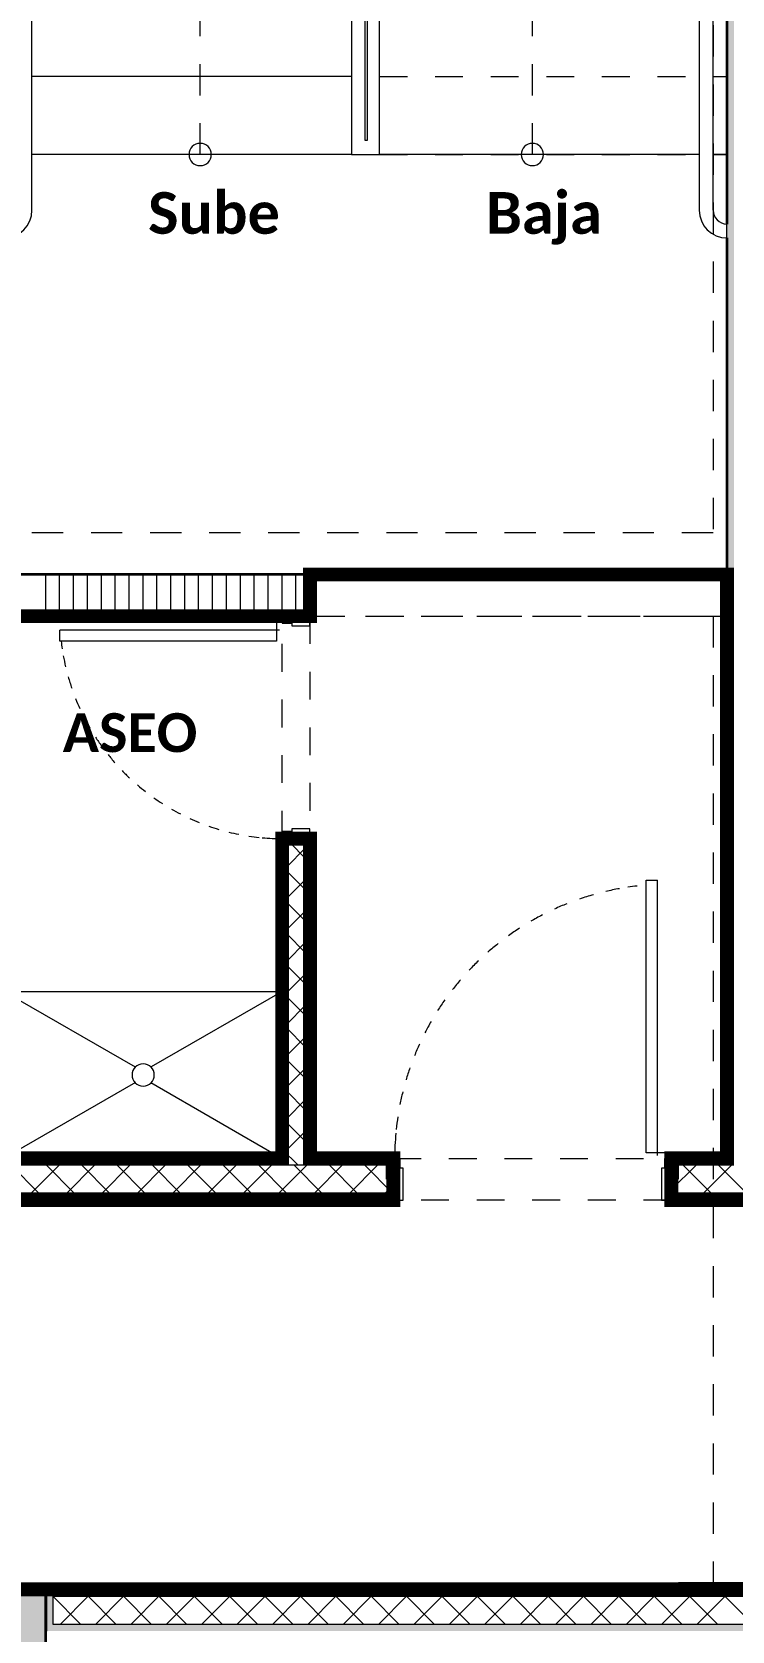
# Model space of a CAD drawing. Header units: metres. Extents: x -144 to 1000, y -717 to 29.
# Drawn here: x 556.31 to 558.83, y -557.42 to -551.67 of the extents above; entities that cross this region are included whole.
import ezdxf

# ---------------------------------------------------------------- set-up
doc = ezdxf.new("R2010")
doc.units = ezdxf.units.M
for name, pattern in [('Basculante', [0.11625, 0.075, -0.04125]), ('basculante modificado', [0.18, 0.1125, -0.0675]), ('Trazo', [0.45, 0.225, -0.225])]:
    doc.linetypes.add(name, pattern=pattern)
doc.layers.get('0').update_dxf_attribs({"color": 1})
doc.layers.add('00-MEDICION', color=30, linetype='Continuous')
for name, color, linetype, lineweight in [('A-DETL', 1, 'Continuous', 9), ('A-DETL-GENF', 1, 'Continuous', 9), ('A-DETL-MEDM', 1, 'Continuous', 30), ('A-DETL-THIN', 1, 'Continuous', 9), ('A-DOOR', 1, 'Continuous', 9), ('A-DOOR-FRAM', 1, 'Continuous', 9), ('A-DOOR-HDLN', 1, 'Trazo', 20), ('A-FLOR', 2, 'Continuous', 9), ('A-WALL', 4, 'Continuous', 9), ('G-ANNO-TEXT', 2, 'Continuous', 9), ('P-SANR-FIXT', 1, 'Continuous', 9), ('S-COLS', 7, 'Continuous', 9), ('S-STRS', 1, 'Continuous', 9), ('S-STRS-MBND', 1, 'Basculante', 9)]:
    doc.layers.add(name, color=color, linetype=linetype, lineweight=lineweight)
doc.layers.add('A-WALL-PATT', color=7, linetype='Continuous', lineweight=35, true_color=0x9c9c9c)
doc.styles.add('Calibri_B', font='calibrib.ttf', dxfattribs={"height": 0.165})
doc.styles.add('Calibri_B_2', font='calibrib.ttf', dxfattribs={"height": 0.135})

# ---------------------------------------------------------------- blocks, each defined once
blk = doc.blocks.new('O')
at = {"layer": 'A-WALL-PATT', "lineweight": 5, "true_color": 0x747474}
h = blk.add_hatch(color=8, dxfattribs=at)
h.paths.add_polyline_path([(563.6777, -492.7188), (563.6777, -490.7688), (563.6527, -490.7688), (563.6527, -492.7188)])
h.paths.add_polyline_path([(563.6527, -490.6188), (563.6777, -490.6188), (563.6777, -485.6688), (563.6527, -485.6688), (563.6527, -490.4938)])
h.paths.add_polyline_path([(563.6777, -485.5188), (563.6777, -485.119), (563.6527, -485.119), (563.6527, -485.5188)])
h = blk.add_hatch(color=8, dxfattribs=at)
h.paths.add_polyline_path([(562.4276, -492.7938), (562.4526, -492.7938), (562.4526, -492.7188), (562.1527, -492.7188), (562.1538, -492.7438), (562.4276, -492.7438), (562.4276, -492.7538)])
h.paths.add_polyline_path([(560.2274, -492.7938), (560.2274, -492.7188), (560.2024, -492.7188), (560.2024, -492.7938)])
h.paths.add_polyline_path([(564.4992, -492.7938), (564.5028, -492.7938), (564.5027, -492.7188), (564.4777, -492.7188), (564.4778, -492.7938)])
h.paths.add_polyline_path([(559.1774, -492.7938), (559.2024, -492.7938), (559.2024, -492.7188), (558.9524, -492.7188), (558.9524, -492.7438), (559.1774, -492.7438), (559.1774, -492.7538)])
h.paths.add_polyline_path([(563.4526, -492.7938), (563.4776, -492.7938), (563.4776, -492.7438), (563.6777, -492.7438), (563.6777, -492.7188), (563.4526, -492.7188), (563.4526, -492.7538)])
h.paths.add_polyline_path([(565.5028, -492.7938), (565.5278, -492.7938), (565.5278, -492.7438), (565.753, -492.7438), (565.753, -492.7188), (565.5028, -492.7188), (565.5028, -492.7538)])
h.paths.add_polyline_path([(564.3777, -492.7438), (564.3777, -492.7188), (563.7777, -492.7188), (563.7777, -492.7438), (564.3527, -492.7438)])
h.paths.add_polyline_path([(560.3294, -492.7438), (560.9277, -492.7438), (560.9277, -492.7188), (560.3277, -492.7188), (560.3277, -492.7438)])
h.paths.add_polyline_path([(562.0517, -492.7438), (562.0527, -492.7438), (562.0527, -492.7188), (561.0277, -492.7188), (561.0277, -492.7438), (561.6928, -492.7438)])
at = {"layer": 'A-WALL-PATT', "true_color": 0x747474}
h = blk.add_hatch(color=8, dxfattribs=at)
h.paths.add_polyline_path([(565.603, -492.8688), (565.628, -492.8688), (565.628, -492.8438), (565.5028, -492.8438), (565.5028, -492.8688), (565.5278, -492.8688)])
h.paths.add_polyline_path([(559.1774, -492.8688), (559.2024, -492.8688), (559.2024, -492.8438), (559.0774, -492.8438), (559.0774, -492.8688), (559.1024, -492.8688)])
h.paths.add_polyline_path([(560.3527, -492.8688), (562.4526, -492.8688), (562.4526, -492.8438), (560.2024, -492.8438), (560.2024, -492.8688), (560.2124, -492.8688)])
h.paths.add_polyline_path([(564.4777, -492.8688), (564.5028, -492.8688), (564.5028, -492.8438), (563.4526, -492.8438), (563.4526, -492.8688), (564.3777, -492.8688)])
at = {"layer": 'A-WALL-PATT', "lineweight": 5, "true_color": 0x747474}
h = blk.add_hatch(color=8, dxfattribs=at)
h.paths.add_polyline_path([(561.2028, -494.2938), (565.628, -494.2938), (565.628, -494.2688), (561.2028, -494.2691)])
h.paths.add_polyline_path([(566.2277, -494.2938), (567.0027, -494.2938), (567.0027, -494.2688), (565.728, -494.2688), (565.728, -494.2938), (566.028, -494.2938)])
at = {"layer": 'A-WALL-PATT', "true_color": 0x747474}
h = blk.add_hatch(color=8, dxfattribs=at)
h.paths.add_polyline_path([(564.1631, -494.4188), (566.2277, -494.4184), (566.2277, -494.3938), (561.2275, -494.3938), (561.2275, -494.2938), (561.2028, -494.2939), (561.2028, -494.4188), (563.8831, -494.4188)])
h.paths.add_polyline_path([(566.3527, -494.4188), (567.0027, -494.4184), (567.0027, -494.2938), (566.9777, -494.2938), (566.9777, -494.3938), (566.3277, -494.3938), (566.3277, -494.4188)])
at = {"layer": 'S-COLS', "true_color": 0x5c5c5c}
h = blk.add_hatch(color=251, dxfattribs=at)
h.paths.add_polyline_path([(553.0027, -505.1188), (553.5027, -505.1188), (553.5027, -504.2188), (553.0027, -504.2188), (553.0027, -504.9427)])
h.paths.add_polyline_path([(570.8025, -505.1188), (571.3025, -505.1188), (571.3025, -504.2188), (570.8025, -504.2188), (570.8025, -504.9427)])
h.paths.add_polyline_path([(561.2027, -505.1187), (561.2027, -504.2187), (560.7027, -504.2187), (560.7027, -505.1187)])
h.paths.add_polyline_path([(557.3242, -497.4187), (558.9027, -497.4187), (558.9024, -496.9188), (557.2025, -496.9188), (557.2025, -494.7688), (558.9028, -494.7688), (558.9024, -494.2688), (556.9025, -494.2688), (556.9025, -497.4187), (557.0866, -497.4187)])
h.paths.add_polyline_path([(567.1118, -497.4187), (567.5028, -497.4187), (567.5028, -494.2687), (567.0028, -494.2687), (567.0028, -497.4187)])
h.paths.add_polyline_path([(570.9028, -497.4187), (571.3028, -497.4187), (571.3028, -496.7188), (570.9028, -496.7188), (570.9028, -497.3138)])
h.paths.add_polyline_path([(560.7027, -497.4187), (561.2027, -497.4187), (561.2027, -496.5187), (560.7027, -496.5187), (560.7027, -497.3138)])
h.paths.add_polyline_path([(553.5027, -497.4187), (553.5027, -496.7188), (553.0027, -496.7188), (553.0027, -497.4187), (553.2754, -497.4187)])
h.paths.add_polyline_path([(560.7028, -495.1688), (561.2028, -495.1688), (561.2028, -494.2688), (560.7028, -494.2688), (560.7028, -494.2981)])
h.paths.add_polyline_path([(553.5025, -494.9688), (553.5025, -494.2677), (553.0025, -494.2688), (553.0025, -494.9688), (553.2775, -494.9688)])
h.paths.add_polyline_path([(571.0784, -494.9688), (571.3028, -494.9688), (571.3028, -494.2677), (570.9028, -494.2677), (570.9028, -494.9688), (570.9839, -494.9688)])
h.paths.add_polyline_path([(560.7777, -486.2688), (561.2027, -486.2688), (561.2027, -485.3688), (560.7027, -485.3688), (560.7027, -486.2688)])
h.paths.add_polyline_path([(571.3027, -486.2688), (571.3027, -485.3688), (570.8027, -485.3688), (570.8027, -486.2688), (571.2277, -486.2688)])
h.paths.add_polyline_path([(553.2027, -485.6688), (554.1027, -485.6688), (554.1027, -485.1688), (553.2027, -485.1688), (553.2027, -485.5388)])
at = {"layer": 'A-DETL', "color": 7, "linetype": 'basculante modificado'}
for p, q in [((563.6026, -485.6688), (563.6026, -490.4688)), ((561.7577, -489.1084), (561.7577, -487.7084)), ((562.9527, -489.1084), (562.9527, -487.7084)), ((563.6026, -490.4688), (561.1027, -490.4688)), ((561.1027, -490.7688), (563.6026, -490.7688)), ((563.6026, -490.7688), (563.6026, -494.2677)), ((567.0025, -494.2677), (561.2025, -494.2677))]:
    blk.add_line(p, q, dxfattribs=at)
at = {"layer": 'A-DETL-GENF', "linetype": 'Basculante'}
for p, q in [((563.6527, -490.6188), (562.1527, -490.6188)), ((562.0527, -490.7688), (562.1527, -490.7688)), ((562.0527, -491.5688), (562.0527, -490.7688)), ((562.1527, -490.7688), (562.1527, -491.5688)), ((562.1527, -490.7688), (563.6527, -490.7688)), ((562.1527, -491.5688), (562.0527, -491.5688)), ((562.4526, -492.8688), (562.4526, -492.7188)), ((562.4526, -492.7188), (563.4526, -492.7188)), ((563.4526, -492.7188), (563.4526, -492.8688)), ((563.4526, -492.8688), (562.4526, -492.8688))]:
    blk.add_line(p, q, dxfattribs=at)
at = {"layer": 'A-DETL-MEDM'}
for p, q in [((562.1527, -490.6188), (562.1527, -490.7688)), ((563.6527, -490.7688), (563.6527, -490.6188))]:
    blk.add_line(p, q, dxfattribs=at)
at = {"layer": 'A-DETL-THIN'}
for p, q in [((561.1527, -489.3085), (561.1527, -486.6682)), ((563.5527, -486.6682), (563.5527, -489.3085)), ((563.6027, -489.3085), (563.6027, -486.6682)), ((562.3027, -486.8684), (562.3027, -489.1084)), ((562.403, -489.1084), (562.403, -486.8684)), ((562.3515, -489.0584), (562.3515, -486.9184)), ((562.358, -486.9184), (562.358, -489.0584)), ((562.358, -489.0584), (562.3515, -489.0584)), ((562.3027, -489.1084), (562.403, -489.1084)), ((563.6527, -489.4085), (563.6527, -489.3585))]:
    blk.add_line(p, q, dxfattribs=at)
for centre, radius, start, end in [((561.7577, -489.1084), 0.04, 0, 180), ((561.7577, -489.1084), 0.04, 180, 0), ((562.9527, -489.1084), 0.04, 0, 180), ((562.9527, -489.1084), 0.04, 180, 0), ((561.0527, -489.3085), 0.1, 270, 0), ((563.6527, -489.3085), 0.1, 180, 270), ((563.6527, -489.3085), 0.05, 180, 270)]:
    blk.add_arc(centre, radius, start, end, dxfattribs=at)
at = {"layer": 'A-DOOR', "lineweight": 15}
for p, q in [((562.0327, -490.7838), (562.0327, -490.8588)), ((562.0427, -490.7838), (562.0327, -490.7838)), ((562.0427, -490.7688), (562.0427, -490.7838)), ((561.2527, -490.8588), (561.2527, -490.8188)), ((562.0427, -490.8188), (561.2527, -490.8188)), ((562.0327, -490.8588), (561.2527, -490.8588)), ((563.3626, -491.7188), (563.4026, -491.7188)), ((563.3626, -492.6988), (563.3626, -491.7188)), ((563.4026, -492.7088), (563.4026, -491.7188)), ((563.4376, -492.6988), (563.3626, -492.6988)), ((563.4376, -492.7088), (563.4376, -492.6988)), ((563.4526, -492.7088), (563.4376, -492.7088))]:
    blk.add_line(p, q, dxfattribs=at)
at = {"layer": 'A-DOOR'}
for p, q in [((562.0527, -490.7688), (562.1527, -490.7688)), ((563.4526, -492.7188), (563.4526, -492.8688))]:
    blk.add_line(p, q, dxfattribs=at)
for centre, radius, start, end in [((562.0527, -490.7688), 0.8, 186.45945, 188.44999), ((562.0527, -490.7688), 0.8, 190.25822, 193.15108), ((562.0527, -490.7688), 0.8, 190.25822, 193.15108), ((562.0527, -490.7688), 0.8, 195.83157, 198.88574), ((562.0527, -490.7688), 0.8, 201.72829, 204.55488), ((562.0527, -490.7688), 0.8, 207.36602, 210.16222), ((562.0527, -490.7688), 0.8, 212.94407, 215.71217), ((562.0527, -490.7688), 0.8, 218.46716, 221.20973), ((562.0527, -490.7688), 0.8, 223.94059, 226.66048), ((562.0527, -490.7688), 0.8, 229.37018, 232.07048), ((562.0527, -490.7688), 0.8, 234.7622, 237.44619), ((562.0527, -490.7688), 0.8, 240.12331, 242.79443), ((562.0527, -490.7688), 0.8, 245.46046, 248.1223), ((562.0527, -490.7688), 0.8, 250.78086, 253.43707), ((562.0527, -490.7688), 0.8, 256.09186, 258.74617), ((562.0527, -490.7688), 0.8, 261.40092, 264.05706), ((562.0527, -490.7688), 0.8, 264.86021, 270), ((563.4409, -492.7165), 0.9833, 100.25822, 103.15108), ((563.4409, -492.7165), 0.9833, 100.25822, 103.15108), ((563.4409, -492.7165), 0.9833, 96.45945, 98.44999), ((563.4409, -492.7165), 0.9833, 111.72829, 114.55488), ((563.4409, -492.7165), 0.9833, 105.83157, 108.88574), ((563.4409, -492.7165), 0.9833, 117.36602, 120.16222), ((563.4409, -492.7165), 0.9833, 122.94407, 125.71217), ((563.4409, -492.7165), 0.9833, 128.46716, 131.20973), ((563.4409, -492.7165), 0.9833, 133.94059, 136.66048), ((563.4409, -492.7165), 0.9833, 139.37018, 142.07048), ((563.4409, -492.7165), 0.9833, 144.7622, 147.44619), ((563.4409, -492.7165), 0.9833, 150.12331, 152.79443), ((563.4409, -492.7165), 0.9833, 155.46046, 158.1223), ((563.4409, -492.7165), 0.9833, 160.78086, 163.43707), ((563.4409, -492.7165), 0.9833, 166.09186, 168.74617), ((563.4409, -492.7165), 0.9833, 171.40092, 174.05706), ((563.4409, -492.7165), 0.9833, 174.86021, 180)]:
    blk.add_arc(centre, radius, start, end, dxfattribs=at)
at = {"layer": 'A-DOOR-FRAM', "lineweight": 15}
for p, q in [((562.0527, -490.7688), (562.0527, -490.7938)), ((562.1527, -490.8038), (562.1527, -490.7688)), ((562.0527, -490.7938), (562.0877, -490.7938)), ((562.0877, -490.7938), (562.0877, -490.8038)), ((562.0877, -490.8038), (562.1527, -490.8038)), ((562.1527, -491.5338), (562.0877, -491.5338)), ((562.0877, -491.5338), (562.0877, -491.5438)), ((562.1527, -491.5688), (562.1527, -491.5338)), ((562.0877, -491.5438), (562.0527, -491.5438)), ((562.0527, -491.5438), (562.0527, -491.5688)), ((562.4776, -492.7188), (562.4526, -492.7188)), ((562.4776, -492.7538), (562.4776, -492.7188)), ((563.4526, -492.7188), (563.4276, -492.7188)), ((563.4276, -492.7188), (563.4276, -492.7538)), ((562.4876, -492.7538), (562.4776, -492.7538)), ((562.4876, -492.8688), (562.4876, -492.7538)), ((563.4276, -492.7538), (563.4176, -492.7538)), ((563.4176, -492.7538), (563.4176, -492.8688)), ((562.4526, -492.8688), (562.4876, -492.8688)), ((563.4176, -492.8688), (563.4526, -492.8688))]:
    blk.add_line(p, q, dxfattribs=at)
at = {"layer": 'A-DOOR-HDLN'}
for p, q in [((562.1527, -491.5688), (562.0527, -491.5688)), ((562.4526, -492.8688), (562.4526, -492.7188))]:
    blk.add_line(p, q, dxfattribs=at)
at = {"layer": 'A-FLOR'}
for p, q in [((563.5527, -489.1084), (562.403, -489.1084)), ((563.6527, -489.1084), (563.6027, -489.1084))]:
    blk.add_line(p, q, dxfattribs=at)
at = {"layer": 'A-WALL', "lineweight": 35}
for p, q in [((563.6527, -486.8938), (563.6527, -489.3585)), ((563.6527, -489.4085), (563.6527, -490.6188)), ((562.1527, -490.6188), (561.0527, -490.6188)), ((561.0527, -490.7688), (562.1527, -490.7688)), ((563.6527, -490.7688), (563.6527, -492.7188)), ((562.0527, -491.5688), (562.0527, -492.7188)), ((562.1527, -491.5688), (562.0527, -491.5688)), ((562.1527, -492.7188), (562.1527, -491.5688)), ((562.0527, -492.7188), (561.0527, -492.7188)), ((562.4526, -492.7188), (562.1527, -492.7188)), ((562.4526, -492.8688), (562.4526, -492.7188)), ((563.6527, -492.7188), (563.4526, -492.7188)), ((563.4526, -492.7188), (563.4526, -492.8688)), ((560.2024, -492.8688), (562.4526, -492.8688)), ((563.4526, -492.8688), (564.5028, -492.8688)), ((565.603, -494.2688), (561.2025, -494.2688)), ((561.2025, -494.2688), (561.2025, -494.4188))]:
    blk.add_line(p, q, dxfattribs=at)
at = {"layer": 'A-WALL'}
for p, q in [((563.6777, -490.6188), (563.6527, -490.6188)), ((563.6777, -490.7688), (563.6527, -490.7688)), ((562.4276, -492.7438), (561.0277, -492.7438)), ((562.0527, -492.7188), (562.0527, -492.7438)), ((562.1527, -492.7188), (562.1527, -492.7438)), ((562.4276, -492.7938), (562.4276, -492.7438)), ((563.4776, -492.7438), (563.4776, -492.7938)), ((563.6777, -492.7438), (563.4776, -492.7438)), ((562.4276, -492.7938), (562.4526, -492.7938)), ((563.4526, -492.7938), (563.4776, -492.7938)), ((562.4526, -492.8438), (560.2024, -492.8438)), ((564.5028, -492.8438), (563.4526, -492.8438)), ((561.2275, -494.2938), (565.628, -494.2938)), ((561.2275, -494.2938), (561.2275, -494.3938)), ((561.2275, -494.3938), (566.2277, -494.3938))]:
    blk.add_line(p, q, dxfattribs=at)
at = {"layer": 'A-WALL-PATT', "color": 8, "lineweight": 5, "true_color": 0x727272}
for p, q in [((561.2023, -490.7688), (561.2023, -490.6188)), ((561.2523, -490.7688), (561.2523, -490.6188)), ((561.3023, -490.7688), (561.3023, -490.6188)), ((561.3523, -490.7688), (561.3523, -490.6188)), ((561.4023, -490.7688), (561.4023, -490.6188)), ((561.4523, -490.7688), (561.4523, -490.6188)), ((561.5023, -490.7688), (561.5023, -490.6188)), ((561.5523, -490.7688), (561.5523, -490.6188)), ((561.6023, -490.7688), (561.6023, -490.6188)), ((561.6523, -490.7688), (561.6523, -490.6188)), ((561.7023, -490.7688), (561.7023, -490.6188)), ((561.7523, -490.7688), (561.7523, -490.6188)), ((561.8023, -490.7688), (561.8023, -490.6188)), ((561.8523, -490.7688), (561.8523, -490.6188)), ((561.9023, -490.7688), (561.9023, -490.6188)), ((561.9523, -490.7688), (561.9523, -490.6188)), ((562.0023, -490.7688), (562.0023, -490.6188)), ((562.0523, -490.7688), (562.0523, -490.6188)), ((562.1023, -490.7688), (562.1023, -490.6188)), ((562.1523, -490.7688), (562.1523, -490.6188))]:
    blk.add_line(p, q, dxfattribs=at)
at = {"layer": 'A-WALL-PATT', "color": 8, "lineweight": 5, "true_color": 0x747474}
for p, q in [((562.0527, -491.5736), (562.0576, -491.5688)), ((562.0527, -491.6868), (562.1527, -491.5868)), ((562.1527, -491.6554), (562.0661, -491.5688)), ((562.1527, -491.7686), (562.0527, -491.6686)), ((562.0527, -491.7999), (562.1527, -491.6999)), ((562.1527, -491.8817), (562.0527, -491.7817)), ((562.0527, -491.9131), (562.1527, -491.8131)), ((562.1527, -491.9949), (562.0527, -491.8949)), ((562.0527, -492.0262), (562.1527, -491.9262)), ((562.1527, -492.108), (562.0527, -492.008)), ((562.0527, -492.1393), (562.1527, -492.0393)), ((562.1527, -492.2211), (562.0527, -492.1211)), ((562.0527, -492.2525), (562.1527, -492.1525)), ((562.1527, -492.3343), (562.0527, -492.2343)), ((562.0527, -492.3656), (562.1527, -492.2656)), ((562.1527, -492.4474), (562.0527, -492.3474)), ((562.0527, -492.4787), (562.1527, -492.3787)), ((562.1527, -492.5605), (562.0527, -492.4605)), ((562.0527, -492.5919), (562.1527, -492.4919)), ((562.1527, -492.6737), (562.0527, -492.5737)), ((562.0527, -492.705), (562.1527, -492.605)), ((562.1097, -492.7438), (562.0527, -492.6868)), ((562.1271, -492.7438), (562.1527, -492.7181))]:
    blk.add_line(p, q, dxfattribs=at)
at = {"layer": 'A-WALL-PATT', "color": 1, "lineweight": 5, "true_color": 0xff0000}
for p, q in [((561.1773, -492.8438), (561.0774, -492.7438)), ((561.1503, -492.8438), (561.2503, -492.7438)), ((561.3046, -492.8438), (561.2046, -492.7438)), ((561.2776, -492.8438), (561.3776, -492.7438)), ((561.4319, -492.8438), (561.3319, -492.7438)), ((561.4049, -492.8438), (561.5048, -492.7438)), ((561.5592, -492.8438), (561.4592, -492.7438)), ((561.5322, -492.8438), (561.6321, -492.7438)), ((561.6864, -492.8438), (561.5865, -492.7438)), ((561.6594, -492.8438), (561.7594, -492.7438)), ((561.8137, -492.8438), (561.7137, -492.7438)), ((561.7867, -492.8438), (561.8867, -492.7438)), ((561.941, -492.8438), (561.841, -492.7438)), ((561.914, -492.8438), (562.014, -492.7438)), ((562.0683, -492.8438), (561.9683, -492.7438)), ((562.0413, -492.8438), (562.1413, -492.7438)), ((562.1955, -492.8438), (562.0956, -492.7438)), ((562.1686, -492.8438), (562.2686, -492.7438)), ((562.3228, -492.8438), (562.2228, -492.7438)), ((562.2958, -492.8438), (562.3958, -492.7438)), ((562.4501, -492.8438), (562.3501, -492.7438)), ((563.4526, -492.8325), (563.5414, -492.7438)), ((563.5956, -492.8438), (563.4956, -492.7438)), ((563.5686, -492.8438), (563.6686, -492.7438)), ((563.7229, -492.8438), (563.6229, -492.7438)), ((562.4231, -492.8438), (562.4526, -492.8142)), ((563.4683, -492.8438), (563.4526, -492.828)), ((561.2275, -494.2939), (561.2277, -494.2938)), ((561.3272, -494.3938), (561.2275, -494.294)), ((561.255, -494.3938), (561.355, -494.2938)), ((561.4545, -494.3938), (561.3545, -494.2938)), ((561.3822, -494.3938), (561.4822, -494.2938)), ((561.5818, -494.3938), (561.4818, -494.2938)), ((561.5095, -494.3938), (561.6095, -494.2938)), ((561.7091, -494.3938), (561.6091, -494.2938)), ((561.6368, -494.3938), (561.7368, -494.2938)), ((561.8364, -494.3938), (561.7364, -494.2938)), ((561.7641, -494.3938), (561.8641, -494.2938)), ((561.9636, -494.3938), (561.8636, -494.2938)), ((561.8914, -494.3938), (561.9914, -494.2938)), ((562.0909, -494.3938), (561.9909, -494.2938)), ((562.0186, -494.3938), (562.1186, -494.2938)), ((562.2182, -494.3938), (562.1182, -494.2938)), ((562.1459, -494.3938), (562.2459, -494.2938)), ((562.3455, -494.3938), (562.2455, -494.2938)), ((562.2732, -494.3938), (562.3732, -494.2938)), ((562.4728, -494.3938), (562.3728, -494.2938)), ((562.4005, -494.3938), (562.5005, -494.2938)), ((562.6, -494.3938), (562.5, -494.2938)), ((562.5277, -494.3938), (562.6277, -494.2938)), ((562.7273, -494.3938), (562.6273, -494.2938)), ((562.655, -494.3938), (562.755, -494.2938)), ((562.8546, -494.3938), (562.7546, -494.2938)), ((562.7823, -494.3938), (562.8823, -494.2938)), ((562.9819, -494.3938), (562.8819, -494.2938)), ((562.9096, -494.3938), (563.0096, -494.2938)), ((563.1092, -494.3938), (563.0092, -494.2938)), ((563.0369, -494.3938), (563.1369, -494.2938)), ((563.2364, -494.3938), (563.1364, -494.2938)), ((563.1641, -494.3938), (563.2641, -494.2938)), ((563.3637, -494.3938), (563.2637, -494.2938)), ((563.2914, -494.3938), (563.3914, -494.2938)), ((563.491, -494.3938), (563.391, -494.2938)), ((563.4187, -494.3938), (563.5187, -494.2938)), ((563.6183, -494.3938), (563.5183, -494.2938)), ((563.546, -494.3938), (563.646, -494.2938)), ((563.7455, -494.3938), (563.6455, -494.2938))]:
    blk.add_line(p, q, dxfattribs=at)
at = {"layer": 'P-SANR-FIXT'}
for p, q in [((561.0527, -492.1188), (561.5238, -492.3898)), ((561.0527, -492.1188), (562.0527, -492.1188)), ((562.0527, -492.1188), (561.5817, -492.3898)), ((561.5251, -492.4464), (561.0527, -492.7186)), ((561.5804, -492.4464), (562.053, -492.7188))]:
    blk.add_line(p, q, dxfattribs=at)
for start, end in [(0, 180), (180, 0)]:
    blk.add_arc((561.5527, -492.4188), 0.04, start, end, dxfattribs=at)
at = {"layer": 'S-COLS', "lineweight": 35}
for p, q in [((561.2028, -494.2688), (560.7028, -494.2688)), ((561.2028, -495.1688), (561.2028, -494.2688))]:
    blk.add_line(p, q, dxfattribs=at)
at = {"layer": 'S-STRS'}
for p, q in [((562.3027, -488.8284), (561.1527, -488.8284)), ((562.3027, -489.1084), (561.1527, -489.1084))]:
    blk.add_line(p, q, dxfattribs=at)
at = {"layer": 'S-STRS-MBND'}
for p, q in [((563.6527, -486.8938), (563.6527, -489.1084)), ((562.403, -488.8284), (563.5527, -488.8284)), ((563.6027, -488.8284), (563.6527, -488.8284)), ((562.403, -489.1084), (563.5527, -489.1084)), ((563.6027, -489.1084), (563.6527, -489.1084))]:
    blk.add_line(p, q, dxfattribs=at)
at = {"layer": 'G-ANNO-TEXT'}
for s, height, style, p in [('Sube', 0.15, 'Calibri_B_2', (561.5705, -489.3937)), ('Baja', 0.15, 'Calibri_B_2', (562.7856, -489.3937)), ('ASEO', 0.14, 'Calibri_B', (561.2632, -491.2577))]:
    blk.add_text(s, height=height, dxfattribs=dict(at, style=style)).set_placement(p)

msp = doc.modelspace()

# ---------------------------------------------------------------- linework, layer by layer
at = {"layer": '00-MEDICION', "color": 5, "const_width": 0.05}
msp.add_lwpolyline([(554.261, -555.87), (554.2612, -557.27), (560.7616, -557.2689), (560.7616, -555.87), (558.6112, -555.87), (558.6112, -555.72), (558.8114, -555.72), (558.8114, -553.62), (557.311, -553.62), (557.3114, -553.77), (556.2114, -553.77), (556.2114, -555.7198), (557.2114, -555.72), (557.2114, -554.57), (557.3114, -554.57), (557.3114, -555.72), (557.6112, -555.72), (557.6112, -555.87), (554.261, -555.87)], dxfattribs=at)

# ---------------------------------------------------------------- block references
at = {"color": 3}
msp.add_blockref('O', (-4.8414, -63.0012), dxfattribs=at)

doc.saveas('drawing.dxf')
